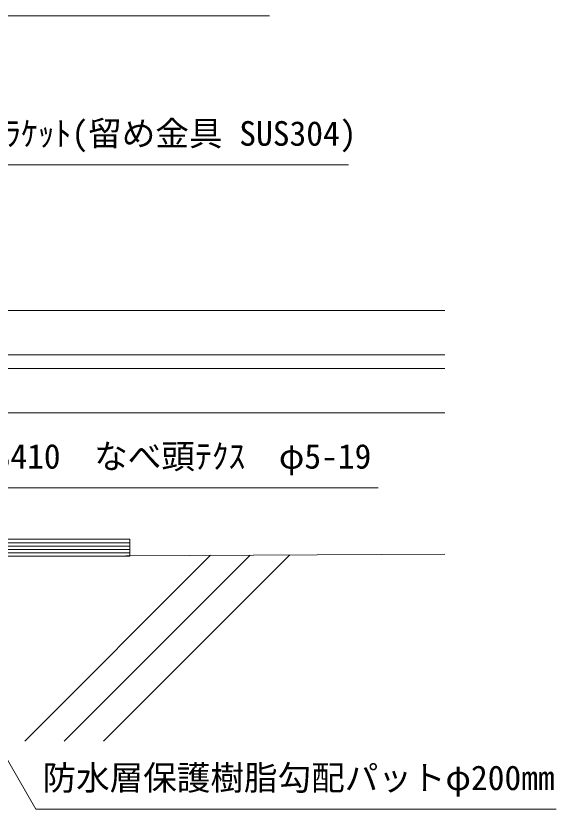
# Model space of a CAD drawing. Units: millimetres on the paper. Extents: x -401 to 401, y -279 to 279.
# Drawn here: x 250.8 to 303.6, y 99.2 to 176.6 of the extents above; entities that cross this region are included whole.
import ezdxf
from ezdxf.enums import TextEntityAlignment as Align

# ---------------------------------------------------------------- set-up
doc = ezdxf.new("R2010")
doc.units = ezdxf.units.MM
for name, color, linetype, lineweight in [('0-2_A-E01-仕上太線', 4, 'Continuous', 9), ('0-3_A-C03-壁種別', 4, 'Continuous', 9), ('0-6_0', 7, 'Continuous', 9), ('0-7_A-B03-文字_書込_小', 7, 'Continuous', 9), ('0-8_A-D09-金物_鋼材', 1, 'Continuous', 9)]:
    doc.layers.add(name, color=color, linetype=linetype, lineweight=lineweight)
doc.styles.add('ＭＳ ゴシック', font='')
doc.styles.get('ＭＳ ゴシック').set_extended_font_data('MS Gothic')

# ---------------------------------------------------------------- blocks, each defined once
blk = doc.blocks.new('G$CBAEE64E2')
at = {"layer": '0-8_A-D09-金物_鋼材'}
for p, q in [((-100, 4), (100, 4)), ((-100, 3), (100, 3)), ((-100, 2), (100, 2)), ((-100, 1), (100, 1))]:
    blk.add_line(p, q, dxfattribs=at)
blk.add_lwpolyline([(-100, 0), (100, 0), (100, 5), (-100, 5)], close=True, dxfattribs=at)

msp = doc.modelspace()

# ---------------------------------------------------------------- linework, layer by layer
at = {"layer": '0-2_A-E01-仕上太線'}
for p, q in [((292.7, 147.861), (229.439, 147.861)), ((292.7, 143.528), (229.439, 143.528)), ((292.7, 142.194), (229.439, 142.194)), ((292.7, 137.861), (164.512, 137.861)), ((164.512, 123.41), (292.7, 124.085))]:
    msp.add_line(p, q, dxfattribs=at)
at = {"layer": '0-3_A-C03-壁種別'}
for p, q in [((255.507, 105.808), (273.684, 123.985)), ((259.348, 105.808), (277.546, 124.005)), ((251.666, 105.808), (269.822, 123.964))]:
    msp.add_line(p, q, dxfattribs=at)
at = {"layer": '0-7_A-B03-文字_書込_小'}
for points in [[(189.239, 149.035), (205.132, 176.648), (275.57, 176.648)], [(232.584, 144.541), (242.69, 162.1), (283.294, 162.1)], [(242.866, 133.771), (244.698, 130.567), (286.2, 130.567)], [(239.269, 122.583), (252.745, 99.17), (303.571, 99.17)]]:
    msp.add_lwpolyline(points, dxfattribs=at)

# ---------------------------------------------------------------- block references
at = {"layer": '0-6_0', "xscale": 0.3333333, "yscale": 0.3333333}
msp.add_blockref('G$CBAEE64E2', (228.606, 123.861), dxfattribs=at)

# ---------------------------------------------------------------- texts
at = {"layer": '0-7_A-B03-文字_書込_小', "style": 'ＭＳ ゴシック'}
for s, p in [('Eﾌﾞﾗｹｯﾄ(留め金具 SUS304)', (244.749, 163.239)), ('SUS410\u3000なべ頭ﾃｸｽ\u3000φ5-19', (245.35, 131.706)), ('防水層保護樹脂勾配パットφ200mm', (253.398, 100.309))]:
    msp.add_text(s, height=2.405, dxfattribs=at).set_placement(p, align=Align.BOTTOM_LEFT)

doc.saveas('drawing.dxf')
